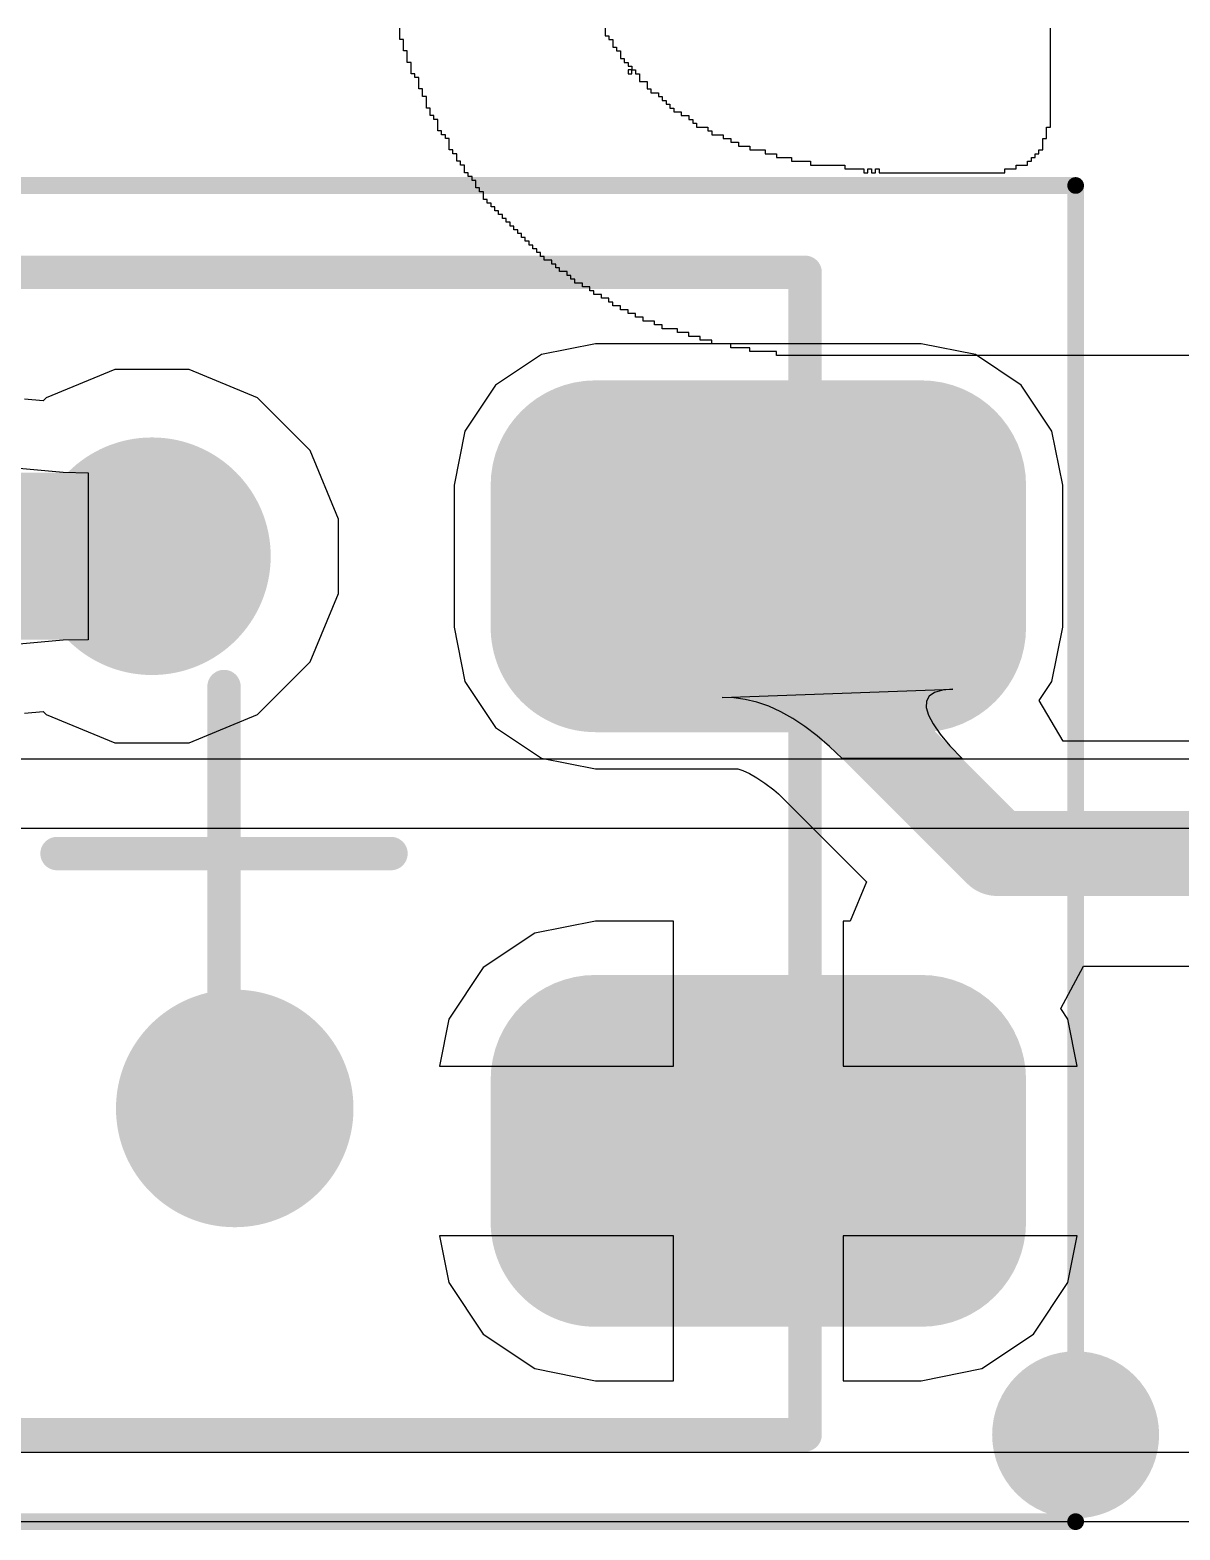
# Model space of a CAD drawing. Header units: millimetres. Extents: x 0 to 168, y 0 to 109.
# Drawn here: x 119.568 to 123.012, y 66.145 to 70.635 of the extents above; entities that cross this region are included whole.
import ezdxf

# ---------------------------------------------------------------- set-up
doc = ezdxf.new("R2010")
doc.units = ezdxf.units.MM
for name, color, linetype in [('BottomLayer', 5, 'Continuous'), ('BottomOverlay', 54, 'Continuous'), ('Mechanical13', 56, 'Continuous'), ('Mechanical15', 56, 'Continuous'), ('MultiLayer', 9, 'Continuous'), ('TopLayer', 1, 'Continuous'), ('TopOverlay', 2, 'Continuous'), ('TopPaste', 8, 'Continuous'), ('TopSolder', 216, 'Continuous'), ('ViaHoleLayer', 16, 'Continuous')]:
    doc.layers.add(name, color=color, linetype=linetype)

# ---------------------------------------------------------------- blocks, each defined once
blk = doc.blocks.new('WS2812B_M____121')
at = {"layer": 'Mechanical13'}
blk.add_hatch(color=56, dxfattribs=at).paths.add_polyline_path([(-1.74, -1.74), (-1.2719, -1.74), (-1.2719, 1.74), (-1.74, 1.74)])
at = {"layer": 'TopLayer'}
h = blk.add_hatch(color=1, dxfattribs=at)
edge = h.paths.add_edge_path()
edge.add_arc((-2.0875, 0.6776), 0.2125, 180, 270)
edge.add_line((-2.0875, 0.4651), (-1.1125, 0.4651))
edge.add_arc((-1.1125, 0.6776), 0.2125, 270, 360)
edge.add_line((-0.9, 0.6776), (-0.9, 1.1026))
edge.add_arc((-1.1125, 1.1026), 0.2125, 0, 90)
edge.add_line((-1.1125, 1.3151), (-2.0875, 1.3151))
edge.add_arc((-2.0875, 1.1026), 0.2125, 90, 180)
edge.add_line((-2.3, 1.1026), (-2.3, 0.6776))
h = blk.add_hatch(color=1, dxfattribs=at)
edge = h.paths.add_edge_path()
edge.add_arc((1.1125, 0.6775), 0.2125, 180, 270)
edge.add_line((1.1125, 0.465), (2.0875, 0.465))
edge.add_arc((2.0875, 0.6775), 0.2125, 270, 360)
edge.add_line((2.3, 0.6775), (2.3, 1.1025))
edge.add_arc((2.0875, 1.1025), 0.2125, 0, 90)
edge.add_line((2.0875, 1.315), (1.1125, 1.315))
edge.add_arc((1.1125, 1.1025), 0.2125, 90, 180)
edge.add_line((0.9, 1.1025), (0.9, 0.6775))
h = blk.add_hatch(color=1, dxfattribs=at)
edge = h.paths.add_edge_path()
edge.add_arc((-2.0875, -1.1025), 0.2125, 180, 270)
edge.add_line((-2.0875, -1.315), (-1.1125, -1.315))
edge.add_arc((-1.1125, -1.1025), 0.2125, 270, 360)
edge.add_line((-0.9, -1.1025), (-0.9, -0.6775))
edge.add_arc((-1.1125, -0.6775), 0.2125, 0, 90)
edge.add_line((-1.1125, -0.465), (-2.0875, -0.465))
edge.add_arc((-2.0875, -0.6775), 0.2125, 90, 180)
edge.add_line((-2.3, -0.6775), (-2.3, -1.1025))
h = blk.add_hatch(color=1, dxfattribs=at)
edge = h.paths.add_edge_path()
edge.add_arc((1.1125, -1.1025), 0.2125, 180, 270)
edge.add_line((1.1125, -1.315), (2.0875, -1.315))
edge.add_arc((2.0875, -1.1025), 0.2125, 270, 360)
edge.add_line((2.3, -1.1025), (2.3, -0.6775))
edge.add_arc((2.0875, -0.6775), 0.2125, 0, 90)
edge.add_line((2.0875, -0.465), (1.1125, -0.465))
edge.add_arc((1.1125, -0.6775), 0.2125, 90, 180)
edge.add_line((0.9, -0.6775), (0.9, -1.1025))
at = {"layer": 'TopPaste'}
h = blk.add_hatch(color=8, dxfattribs=at)
edge = h.paths.add_edge_path()
edge.add_arc((-2.0875, 0.6776), 0.2125, 180, 270)
edge.add_line((-2.0875, 0.4651), (-1.1125, 0.4651))
edge.add_arc((-1.1125, 0.6776), 0.2125, 270, 360)
edge.add_line((-0.9, 0.6776), (-0.9, 1.1026))
edge.add_arc((-1.1125, 1.1026), 0.2125, 0, 90)
edge.add_line((-1.1125, 1.3151), (-2.0875, 1.3151))
edge.add_arc((-2.0875, 1.1026), 0.2125, 90, 180)
edge.add_line((-2.3, 1.1026), (-2.3, 0.6776))
h = blk.add_hatch(color=8, dxfattribs=at)
edge = h.paths.add_edge_path()
edge.add_arc((1.1125, 0.6775), 0.2125, 180, 270)
edge.add_line((1.1125, 0.465), (2.0875, 0.465))
edge.add_arc((2.0875, 0.6775), 0.2125, 270, 360)
edge.add_line((2.3, 0.6775), (2.3, 1.1025))
edge.add_arc((2.0875, 1.1025), 0.2125, 0, 90)
edge.add_line((2.0875, 1.315), (1.1125, 1.315))
edge.add_arc((1.1125, 1.1025), 0.2125, 90, 180)
edge.add_line((0.9, 1.1025), (0.9, 0.6775))
h = blk.add_hatch(color=8, dxfattribs=at)
edge = h.paths.add_edge_path()
edge.add_arc((-2.0875, -1.1025), 0.2125, 180, 270)
edge.add_line((-2.0875, -1.315), (-1.1125, -1.315))
edge.add_arc((-1.1125, -1.1025), 0.2125, 270, 360)
edge.add_line((-0.9, -1.1025), (-0.9, -0.6775))
edge.add_arc((-1.1125, -0.6775), 0.2125, 0, 90)
edge.add_line((-1.1125, -0.465), (-2.0875, -0.465))
edge.add_arc((-2.0875, -0.6775), 0.2125, 90, 180)
edge.add_line((-2.3, -0.6775), (-2.3, -1.1025))
h = blk.add_hatch(color=8, dxfattribs=at)
edge = h.paths.add_edge_path()
edge.add_arc((1.1125, -1.1025), 0.2125, 180, 270)
edge.add_line((1.1125, -1.315), (2.0875, -1.315))
edge.add_arc((2.0875, -1.1025), 0.2125, 270, 360)
edge.add_line((2.3, -1.1025), (2.3, -0.6775))
edge.add_arc((2.0875, -0.6775), 0.2125, 0, 90)
edge.add_line((2.0875, -0.465), (1.1125, -0.465))
edge.add_arc((1.1125, -0.6775), 0.2125, 90, 180)
edge.add_line((0.9, -0.6775), (0.9, -1.1025))
at = {"layer": 'TopSolder'}
h = blk.add_hatch(color=216, dxfattribs=at)
edge = h.paths.add_edge_path()
edge.add_arc((-2.0875, 0.6776), 0.3141, 180, 270)
edge.add_line((-2.0875, 0.3635), (-1.1125, 0.3635))
edge.add_arc((-1.1125, 0.6776), 0.3141, 270, 360)
edge.add_line((-0.7984, 0.6776), (-0.7984, 1.1026))
edge.add_arc((-1.1125, 1.1026), 0.3141, 0, 90)
edge.add_line((-1.1125, 1.4167), (-2.0875, 1.4167))
edge.add_arc((-2.0875, 1.1026), 0.3141, 90, 180)
edge.add_line((-2.4016, 1.1026), (-2.4016, 0.6776))
h = blk.add_hatch(color=216, dxfattribs=at)
edge = h.paths.add_edge_path()
edge.add_arc((1.1125, 0.6775), 0.3141, 180, 270)
edge.add_line((1.1125, 0.3634), (2.0875, 0.3634))
edge.add_arc((2.0875, 0.6775), 0.3141, 270, 360)
edge.add_line((2.4016, 0.6775), (2.4016, 1.1025))
edge.add_arc((2.0875, 1.1025), 0.3141, 0, 90)
edge.add_line((2.0875, 1.4166), (1.1125, 1.4166))
edge.add_arc((1.1125, 1.1025), 0.3141, 90, 180)
edge.add_line((0.7984, 1.1025), (0.7984, 0.6775))
h = blk.add_hatch(color=216, dxfattribs=at)
edge = h.paths.add_edge_path()
edge.add_arc((-2.0875, -1.1025), 0.3141, 180, 270)
edge.add_line((-2.0875, -1.4166), (-1.1125, -1.4166))
edge.add_arc((-1.1125, -1.1025), 0.3141, 270, 360)
edge.add_line((-0.7984, -1.1025), (-0.7984, -0.6775))
edge.add_arc((-1.1125, -0.6775), 0.3141, 0, 90)
edge.add_line((-1.1125, -0.3634), (-2.0875, -0.3634))
edge.add_arc((-2.0875, -0.6775), 0.3141, 90, 180)
edge.add_line((-2.4016, -0.6775), (-2.4016, -1.1025))
h = blk.add_hatch(color=216, dxfattribs=at)
edge = h.paths.add_edge_path()
edge.add_arc((1.1125, -1.1025), 0.3141, 180, 270)
edge.add_line((1.1125, -1.4166), (2.0875, -1.4166))
edge.add_arc((2.0875, -1.1025), 0.3141, 270, 360)
edge.add_line((2.4016, -1.1025), (2.4016, -0.6775))
edge.add_arc((2.0875, -0.6775), 0.3141, 0, 90)
edge.add_line((2.0875, -0.3634), (1.1125, -0.3634))
edge.add_arc((1.1125, -0.6775), 0.3141, 90, 180)
edge.add_line((0.7984, -0.6775), (0.7984, -1.1025))
at = {"layer": 'Mechanical13', "const_width": 0.1}
for points in [[(-1.74, -1.74), (-1.74, 1.74)], [(-1.74, 1.74), (1.74, 1.74)], [(1.74, -1.74), (1.74, 1.74)], [(-1.74, -1.74), (1.74, -1.74)]]:
    blk.add_lwpolyline(points, dxfattribs=at)
at = {"layer": 'Mechanical13', "const_width": 0.05}
for points in [[(-1.765, 1.74, 1), (-1.715, 1.74, 1)], [(-1.765, 1.74, 1), (-1.715, 1.74, 1)], [(1.715, 1.74, 1), (1.765, 1.74, 1)], [(1.715, 1.74, 1), (1.765, 1.74, 1)], [(-1.765, -1.74, 1), (-1.715, -1.74, 1)], [(-1.765, -1.74, 1), (-1.715, -1.74, 1)], [(1.715, -1.74, 1), (1.765, -1.74, 1)], [(1.715, -1.74, 1), (1.765, -1.74, 1)]]:
    blk.add_lwpolyline(points, format="xyb", close=True, dxfattribs=at)
at = {"layer": 'Mechanical15'}
for points, const_width in [([(-2.55, -2), (-2.55, 2)], 0.05), ([(-2.55, 2), (2.55, 2)], 0.05), ([(2.55, -2), (2.55, 2)], 0.05), ([(0, -0.5), (0, 0.5)], 0.1), ([(-0.5, 0), (0.5, 0)], 0.1), ([(-2.55, -2), (2.55, -2)], 0.05)]:
    blk.add_lwpolyline(points, dxfattribs=dict(at, const_width=const_width))
for points, const_width in [([(-2.5625, 2, 1), (-2.5375, 2, 1)], 0.025), ([(-2.5625, 2, 1), (-2.5375, 2, 1)], 0.025), ([(2.5375, 2, 1), (2.5625, 2, 1)], 0.025), ([(2.5375, 2, 1), (2.5625, 2, 1)], 0.025), ([(-0.025, 0.5, 1), (0.025, 0.5, 1)], 0.05), ([(-0.525, 0, 1), (-0.475, 0, 1)], 0.05), ([(0.475, 0, 1), (0.525, 0, 1)], 0.05), ([(-0.025, -0.5, 1), (0.025, -0.5, 1)], 0.05), ([(-2.5625, -2, 1), (-2.5375, -2, 1)], 0.025), ([(-2.5625, -2, 1), (-2.5375, -2, 1)], 0.025), ([(2.5375, -2, 1), (2.5625, -2, 1)], 0.025), ([(2.5375, -2, 1), (2.5625, -2, 1)], 0.025)]:
    blk.add_lwpolyline(points, format="xyb", close=True, dxfattribs=dict(at, const_width=const_width))
at = {"layer": 'TopOverlay'}
for points, const_width in [([(2.675, -1.74, 1), (2.425, -1.74, 1)], 0.25), ([(2.3625, -1.74, 1), (2.4875, -1.74, 1)], 0.125), ([(2.6125, -1.74, 1), (2.7375, -1.74, 1)], 0.125)]:
    blk.add_lwpolyline(points, format="xyb", close=True, dxfattribs=dict(at, const_width=const_width))

msp = doc.modelspace()

# ---------------------------------------------------------------- hatches: boundary and pattern name
at = {"layer": 'BottomLayer'}
h = msp.add_hatch(color=5, dxfattribs=at)
edge = h.paths.add_edge_path()
edge.add_arc((119.9332, 69.0601), 0.3556, 0, 360)
h = msp.add_hatch(color=5, dxfattribs=at)
edge = h.paths.add_edge_path()
edge.add_arc((120.1811, 67.407), 0.3556, 0, 360)
at = {"layer": 'TopLayer'}
h = msp.add_hatch(color=1, dxfattribs=at)
edge = h.paths.add_edge_path()
edge.add_arc((119.9332, 69.0601), 0.3556, 0, 360)
h = msp.add_hatch(color=1, dxfattribs=at)
edge = h.paths.add_edge_path()
edge.add_arc((120.1811, 67.407), 0.3556, 0, 360)
at = {"layer": 'ViaHoleLayer'}
h = msp.add_hatch(color=16, dxfattribs=at)
edge = h.paths.add_edge_path()
edge.add_arc((119.9332, 69.0601), 0.2, 0, 360)
h = msp.add_hatch(color=16, dxfattribs=at)
edge = h.paths.add_edge_path()
edge.add_arc((120.1811, 67.407), 0.2, 0, 360)

# ---------------------------------------------------------------- linework, layer by layer
at = {"layer": 'BottomLayer'}
for p, q in [((135.9942, 68.453), (112.141, 68.453)), ((112.141, 68.2458), (135.9942, 68.2458)), ((144.8846, 66.3772), (114.8846, 66.3772))]:
    msp.add_line(p, q, dxfattribs=at)
at = {"layer": 'BottomOverlay'}
for p, q in [((120.6751, 70.6298), (120.6751, 70.6412)), ((121.2904, 70.6412), (121.2904, 70.6298)), ((122.6234, 70.6298), (122.6234, 70.6412)), ((120.6751, 70.6184), (120.6751, 70.6298)), ((120.6751, 70.607), (120.6751, 70.6184)), ((120.6865, 70.607), (120.6751, 70.607)), ((120.6865, 70.5956), (120.6865, 70.607)), ((120.6865, 70.5842), (120.6865, 70.5956)), ((121.2904, 70.6298), (121.2904, 70.6184)), ((121.2904, 70.6184), (121.3017, 70.6184)), ((121.3017, 70.6184), (121.3017, 70.607)), ((121.3017, 70.607), (121.3131, 70.607)), ((121.3131, 70.607), (121.3131, 70.5956)), ((121.3131, 70.5956), (121.3131, 70.5842)), ((122.6234, 70.6184), (122.6234, 70.6298)), ((122.6234, 70.607), (122.6234, 70.6184)), ((122.6234, 70.5956), (122.6234, 70.607)), ((122.6234, 70.5842), (122.6234, 70.5956)), ((120.6865, 70.5728), (120.6865, 70.5842)), ((120.6979, 70.5728), (120.6865, 70.5728)), ((120.6979, 70.5614), (120.6979, 70.5728)), ((120.6979, 70.55), (120.6979, 70.5614)), ((120.6979, 70.5386), (120.6979, 70.55)), ((121.3131, 70.5842), (121.3245, 70.5842)), ((121.3245, 70.5842), (121.3245, 70.5728)), ((121.3245, 70.5728), (121.3359, 70.5728)), ((121.3359, 70.5728), (121.3359, 70.5614)), ((121.3359, 70.5614), (121.3359, 70.55)), ((121.3359, 70.55), (121.3473, 70.55)), ((121.3473, 70.55), (121.3473, 70.5386)), ((122.6234, 70.5728), (122.6234, 70.5842)), ((122.6234, 70.5614), (122.6234, 70.5728)), ((122.6234, 70.55), (122.6234, 70.5614)), ((122.6234, 70.5386), (122.6234, 70.55)), ((120.7093, 70.5386), (120.6979, 70.5386)), ((120.7093, 70.5272), (120.7093, 70.5386)), ((120.7093, 70.5158), (120.7093, 70.5272)), ((120.7093, 70.5044), (120.7093, 70.5158)), ((120.7207, 70.5044), (120.7093, 70.5044)), ((120.7207, 70.493), (120.7207, 70.5044)), ((121.3473, 70.5386), (121.3587, 70.5386)), ((121.3587, 70.5386), (121.3587, 70.5272)), ((121.3587, 70.5272), (121.3701, 70.5272)), ((121.3701, 70.5158), (121.3587, 70.5158)), ((121.3587, 70.5158), (121.3587, 70.5044)), ((121.3587, 70.5044), (121.3701, 70.5044)), ((121.3701, 70.5272), (121.3701, 70.5158)), ((121.3701, 70.5158), (121.3815, 70.5158)), ((121.3701, 70.5044), (121.3701, 70.5158)), ((121.3815, 70.5158), (121.3815, 70.5044)), ((121.3815, 70.5044), (121.3929, 70.5044)), ((121.3929, 70.5044), (121.3929, 70.493)), ((122.6234, 70.5272), (122.6234, 70.5386)), ((122.6234, 70.5158), (122.6234, 70.5272)), ((122.6234, 70.5044), (122.6234, 70.5158)), ((122.6234, 70.493), (122.6234, 70.5044)), ((120.7321, 70.493), (120.7207, 70.493)), ((120.7321, 70.4817), (120.7321, 70.493)), ((120.7321, 70.4703), (120.7321, 70.4817)), ((120.7321, 70.4589), (120.7321, 70.4703)), ((120.7435, 70.4589), (120.7321, 70.4589)), ((120.7435, 70.4475), (120.7435, 70.4589)), ((121.3929, 70.493), (121.3929, 70.4817)), ((121.3929, 70.4817), (121.4157, 70.4817)), ((121.4157, 70.4817), (121.4157, 70.4703)), ((121.4157, 70.4703), (121.4157, 70.4589)), ((121.4157, 70.4589), (121.4271, 70.4589)), ((121.4271, 70.4589), (121.4271, 70.4475)), ((122.6234, 70.4817), (122.6234, 70.493)), ((122.6234, 70.4703), (122.6234, 70.4817)), ((122.6234, 70.4589), (122.6234, 70.4703)), ((122.6234, 70.4475), (122.6234, 70.4589)), ((120.7435, 70.4361), (120.7435, 70.4475)), ((120.7549, 70.4361), (120.7435, 70.4361)), ((120.7549, 70.4247), (120.7549, 70.4361)), ((120.7549, 70.4133), (120.7549, 70.4247)), ((120.7549, 70.4019), (120.7549, 70.4133)), ((121.4271, 70.4475), (121.4499, 70.4475)), ((121.4499, 70.4475), (121.4499, 70.4361)), ((121.4499, 70.4361), (121.4613, 70.4361)), ((121.4613, 70.4361), (121.4613, 70.4247)), ((121.4613, 70.4247), (121.4726, 70.4247)), ((121.4726, 70.4247), (121.4726, 70.4133)), ((121.4726, 70.4133), (121.484, 70.4133)), ((121.484, 70.4133), (121.484, 70.4019)), ((122.6234, 70.4361), (122.6234, 70.4475)), ((122.6234, 70.4247), (122.6234, 70.4361)), ((122.6234, 70.4133), (122.6234, 70.4247)), ((122.6234, 70.4019), (122.6234, 70.4133)), ((120.7663, 70.4019), (120.7549, 70.4019)), ((120.7663, 70.3905), (120.7663, 70.4019)), ((120.7663, 70.3791), (120.7663, 70.3905)), ((120.7777, 70.3791), (120.7663, 70.3791)), ((120.7777, 70.3677), (120.7777, 70.3791)), ((120.789, 70.3677), (120.7777, 70.3677)), ((120.789, 70.3563), (120.789, 70.3677)), ((121.484, 70.4019), (121.4954, 70.4019)), ((121.4954, 70.4019), (121.4954, 70.3905)), ((121.4954, 70.3905), (121.5182, 70.3905)), ((121.5182, 70.3905), (121.5182, 70.3791)), ((121.5182, 70.3791), (121.541, 70.3791)), ((121.541, 70.3791), (121.541, 70.3677)), ((121.541, 70.3677), (121.5524, 70.3677)), ((121.5524, 70.3677), (121.5524, 70.3563)), ((122.6234, 70.3905), (122.6234, 70.4019)), ((122.6234, 70.3791), (122.6234, 70.3905)), ((122.6234, 70.3677), (122.6234, 70.3791)), ((122.6234, 70.3563), (122.6234, 70.3677)), ((120.789, 70.3449), (120.789, 70.3563)), ((120.789, 70.3335), (120.789, 70.3449)), ((120.8004, 70.3335), (120.789, 70.3335)), ((120.8004, 70.3221), (120.8004, 70.3335)), ((120.8118, 70.3221), (120.8004, 70.3221)), ((120.8118, 70.3108), (120.8118, 70.3221)), ((121.5524, 70.3563), (121.5638, 70.3563)), ((121.5638, 70.3563), (121.5638, 70.3449)), ((121.5638, 70.3449), (121.598, 70.3449)), ((121.598, 70.3449), (121.598, 70.3335)), ((121.598, 70.3335), (121.6094, 70.3335)), ((121.6094, 70.3335), (121.6094, 70.3221)), ((121.6094, 70.3221), (121.6435, 70.3221)), ((121.6435, 70.3221), (121.6435, 70.3108)), ((122.612, 70.3335), (122.612, 70.3449)), ((122.612, 70.3449), (122.6234, 70.3449)), ((122.612, 70.3221), (122.612, 70.3335)), ((122.612, 70.3108), (122.612, 70.3221)), ((122.6234, 70.3449), (122.6234, 70.3563)), ((120.8232, 70.3108), (120.8118, 70.3108)), ((120.8232, 70.2994), (120.8232, 70.3108)), ((120.8232, 70.288), (120.8232, 70.2994)), ((120.8232, 70.2766), (120.8232, 70.288)), ((120.8346, 70.2766), (120.8232, 70.2766)), ((120.8346, 70.2652), (120.8346, 70.2766)), ((121.6435, 70.3108), (121.6663, 70.3108)), ((121.6663, 70.3108), (121.6663, 70.2994)), ((121.6663, 70.2994), (121.6891, 70.2994)), ((121.6891, 70.2994), (121.6891, 70.288)), ((121.6891, 70.288), (121.7233, 70.288)), ((121.7233, 70.288), (121.7233, 70.2766)), ((121.7233, 70.2766), (121.7689, 70.2766)), ((121.7689, 70.2766), (121.7689, 70.2652)), ((122.5892, 70.2652), (122.5892, 70.2766)), ((122.5892, 70.2766), (122.6006, 70.2766)), ((122.6006, 70.2994), (122.6006, 70.3108)), ((122.6006, 70.3108), (122.612, 70.3108)), ((122.6006, 70.288), (122.6006, 70.2994)), ((122.6006, 70.2766), (122.6006, 70.288)), ((120.846, 70.2652), (120.8346, 70.2652)), ((120.846, 70.2538), (120.846, 70.2652)), ((120.846, 70.2424), (120.846, 70.2538)), ((120.8574, 70.2424), (120.846, 70.2424)), ((120.8574, 70.231), (120.8574, 70.2424)), ((121.7689, 70.2652), (121.803, 70.2652)), ((121.803, 70.2652), (121.803, 70.2538)), ((121.803, 70.2538), (121.8486, 70.2538)), ((121.8486, 70.2538), (121.8486, 70.2424)), ((121.8486, 70.2424), (121.9056, 70.2424)), ((121.9056, 70.2424), (121.9056, 70.231)), ((122.555, 70.231), (122.555, 70.2424)), ((122.555, 70.2424), (122.5664, 70.2424)), ((122.5664, 70.2424), (122.5664, 70.2538)), ((122.5664, 70.2538), (122.5778, 70.2538)), ((122.5778, 70.2538), (122.5778, 70.2652)), ((122.5778, 70.2652), (122.5892, 70.2652)), ((120.8688, 70.231), (120.8574, 70.231)), ((120.8688, 70.2196), (120.8688, 70.231)), ((120.8688, 70.2082), (120.8688, 70.2196)), ((120.8802, 70.2082), (120.8688, 70.2082)), ((120.8802, 70.1968), (120.8802, 70.2082)), ((120.8916, 70.1968), (120.8802, 70.1968)), ((120.8916, 70.1854), (120.8916, 70.1968)), ((121.9056, 70.231), (122.0081, 70.231)), ((122.0081, 70.231), (122.0081, 70.2196)), ((122.0081, 70.2196), (122.0651, 70.2196)), ((122.0651, 70.2196), (122.0651, 70.2082)), ((122.0651, 70.2082), (122.0765, 70.2082)), ((122.0765, 70.2082), (122.0765, 70.2196)), ((122.0765, 70.2196), (122.0879, 70.2196)), ((122.0879, 70.2196), (122.0879, 70.2082)), ((122.0879, 70.2082), (122.0993, 70.2082)), ((122.0993, 70.2082), (122.0993, 70.2196)), ((122.0993, 70.2196), (122.1107, 70.2196)), ((122.1107, 70.2196), (122.1107, 70.2082)), ((122.1107, 70.2082), (122.4866, 70.2082)), ((122.4866, 70.2082), (122.4866, 70.2196)), ((122.4866, 70.2196), (122.5208, 70.2196)), ((122.5208, 70.2196), (122.5208, 70.231)), ((122.5208, 70.231), (122.555, 70.231)), ((120.903, 70.1854), (120.8916, 70.1854)), ((120.903, 70.174), (120.903, 70.1854)), ((120.903, 70.1626), (120.903, 70.174)), ((120.9144, 70.1626), (120.903, 70.1626)), ((120.9144, 70.1512), (120.9144, 70.1626)), ((120.9258, 70.1512), (120.9144, 70.1512)), ((120.9258, 70.1399), (120.9258, 70.1512)), ((120.9258, 70.1285), (120.9258, 70.1399)), ((120.9372, 70.1285), (120.9258, 70.1285)), ((120.9372, 70.1171), (120.9372, 70.1285)), ((120.9486, 70.1171), (120.9372, 70.1171)), ((120.9486, 70.1057), (120.9486, 70.1171)), ((120.9599, 70.1057), (120.9486, 70.1057)), ((120.9599, 70.0943), (120.9599, 70.1057)), ((120.9713, 70.0943), (120.9599, 70.0943)), ((120.9713, 70.0829), (120.9713, 70.0943)), ((120.9827, 70.0829), (120.9713, 70.0829)), ((120.9827, 70.0715), (120.9827, 70.0829)), ((120.9941, 70.0715), (120.9827, 70.0715)), ((120.9941, 70.0601), (120.9941, 70.0715)), ((121.0055, 70.0601), (120.9941, 70.0601)), ((121.0055, 70.0487), (121.0055, 70.0601)), ((121.0169, 70.0487), (121.0055, 70.0487)), ((121.0169, 70.0373), (121.0169, 70.0487)), ((121.0283, 70.0373), (121.0169, 70.0373)), ((121.0283, 70.0259), (121.0283, 70.0373)), ((121.0397, 70.0259), (121.0283, 70.0259)), ((121.0397, 70.0145), (121.0397, 70.0259)), ((121.0511, 70.0145), (121.0397, 70.0145)), ((121.0511, 70.0031), (121.0511, 70.0145)), ((121.0625, 70.0031), (121.0511, 70.0031)), ((121.0625, 69.9917), (121.0625, 70.0031)), ((121.0739, 69.9917), (121.0625, 69.9917)), ((121.0739, 69.9803), (121.0739, 69.9917)), ((121.0853, 69.9803), (121.0739, 69.9803)), ((121.0853, 69.969), (121.0853, 69.9803)), ((121.0967, 69.969), (121.0853, 69.969)), ((121.0967, 69.9576), (121.0967, 69.969)), ((121.1081, 69.9576), (121.0967, 69.9576)), ((121.1081, 69.9462), (121.1081, 69.9576)), ((121.1308, 69.9462), (121.1081, 69.9462)), ((121.1308, 69.9348), (121.1308, 69.9462)), ((121.1422, 69.9348), (121.1308, 69.9348)), ((121.1422, 69.9234), (121.1422, 69.9348)), ((121.1536, 69.9234), (121.1422, 69.9234)), ((121.1536, 69.912), (121.1536, 69.9234)), ((121.1764, 69.912), (121.1536, 69.912)), ((121.1764, 69.9006), (121.1764, 69.912)), ((121.1878, 69.9006), (121.1764, 69.9006)), ((121.1878, 69.8892), (121.1878, 69.9006)), ((121.1992, 69.8892), (121.1878, 69.8892)), ((121.1992, 69.8778), (121.1992, 69.8892)), ((121.222, 69.8778), (121.1992, 69.8778)), ((121.222, 69.8664), (121.222, 69.8778)), ((121.2448, 69.8664), (121.222, 69.8664)), ((121.2448, 69.855), (121.2448, 69.8664)), ((121.2562, 69.855), (121.2448, 69.855)), ((121.2562, 69.8436), (121.2562, 69.855)), ((121.279, 69.8436), (121.2562, 69.8436)), ((121.279, 69.8322), (121.279, 69.8436)), ((121.3017, 69.8322), (121.279, 69.8322)), ((121.3017, 69.8208), (121.3017, 69.8322)), ((121.3131, 69.8208), (121.3017, 69.8208)), ((121.3131, 69.8095), (121.3131, 69.8208)), ((121.3359, 69.8095), (121.3131, 69.8095)), ((121.3359, 69.7981), (121.3359, 69.8095)), ((121.3587, 69.7981), (121.3359, 69.7981)), ((121.3587, 69.7867), (121.3587, 69.7981)), ((121.3815, 69.7867), (121.3587, 69.7867)), ((121.3815, 69.7753), (121.3815, 69.7867)), ((121.4043, 69.7753), (121.3815, 69.7753)), ((121.4043, 69.7639), (121.4043, 69.7753)), ((121.4385, 69.7639), (121.4043, 69.7639)), ((121.4385, 69.7525), (121.4385, 69.7639)), ((121.4613, 69.7525), (121.4385, 69.7525)), ((121.4613, 69.7411), (121.4613, 69.7525)), ((121.5068, 69.7411), (121.4613, 69.7411)), ((121.5068, 69.7297), (121.5068, 69.7411)), ((121.541, 69.7297), (121.5068, 69.7297)), ((121.541, 69.7183), (121.541, 69.7297)), ((121.5752, 69.7183), (121.541, 69.7183)), ((121.5752, 69.7069), (121.5752, 69.7183)), ((121.6094, 69.7069), (121.5752, 69.7069)), ((121.6094, 69.6955), (121.6094, 69.7069)), ((121.6663, 69.6955), (121.6094, 69.6955)), ((121.6663, 69.6841), (121.6663, 69.6955)), ((121.7233, 69.6841), (121.6663, 69.6841)), ((121.7233, 69.6727), (121.7233, 69.6841)), ((121.803, 69.6727), (121.7233, 69.6727)), ((121.803, 69.6613), (121.803, 69.6727)), ((123.0905, 69.6613), (121.803, 69.6613))]:
    msp.add_line(p, q, dxfattribs=at)
at = {"layer": 'MultiLayer'}
msp.add_line((114.8846, 66.17), (144.8847, 66.17), dxfattribs=at)
at = {"layer": 'TopLayer'}
for p, q in [((121.2615, 69.6963), (121.0993, 69.6641)), ((122.2365, 69.6963), (121.2615, 69.6963)), ((122.3987, 69.6641), (122.2365, 69.6963)), ((121.0993, 69.6641), (120.9618, 69.5722)), ((122.5362, 69.5722), (122.3987, 69.6641)), ((119.822, 69.6189), (119.6167, 69.5338)), ((120.0443, 69.6189), (119.822, 69.6189)), ((120.2497, 69.5338), (120.0443, 69.6189)), ((120.9618, 69.5722), (120.87, 69.4347)), ((122.6281, 69.4347), (122.5362, 69.5722)), ((119.6078, 69.525), (119.5511, 69.5301)), ((119.6167, 69.5338), (119.6078, 69.525)), ((120.4069, 69.3766), (120.2497, 69.5338)), ((120.87, 69.4347), (120.8377, 69.2725)), ((122.6604, 69.2725), (122.6281, 69.4347)), ((120.492, 69.1712), (120.4069, 69.3766)), ((119.5247, 69.3244), (119.6671, 69.3117)), ((119.6671, 69.3117), (119.7426, 69.3101)), ((119.7426, 69.3101), (119.7426, 68.8101)), ((120.8377, 69.2725), (120.8377, 68.8475)), ((122.6604, 68.8475), (122.6604, 69.2725)), ((120.492, 68.9489), (120.492, 69.1712)), ((120.4069, 68.7435), (120.492, 68.9489)), ((120.8377, 68.8475), (120.87, 68.6853)), ((122.6281, 68.6853), (122.6604, 68.8475)), ((119.667, 68.8085), (119.5246, 68.7957)), ((119.7426, 68.8101), (119.667, 68.8085)), ((120.2497, 68.5863), (120.4069, 68.7435)), ((120.87, 68.6853), (120.9618, 68.5478)), ((121.6409, 68.637), (122.3314, 68.6626)), ((122.3004, 68.6594), (122.2769, 68.6522)), ((122.3314, 68.6626), (122.3004, 68.6594)), ((122.5898, 68.628), (122.6281, 68.6853)), ((121.6751, 68.6363), (121.6409, 68.637)), ((121.7097, 68.6317), (121.6751, 68.6363)), ((121.7447, 68.6232), (121.7097, 68.6317)), ((121.7801, 68.6108), (121.7447, 68.6232)), ((122.2524, 68.6262), (122.2514, 68.6073)), ((122.2609, 68.6412), (122.2524, 68.6262)), ((122.2769, 68.6522), (122.2609, 68.6412)), ((122.6615, 68.5067), (122.5898, 68.628)), ((119.5511, 68.59), (119.6078, 68.5951)), ((119.6078, 68.5951), (119.6167, 68.5863)), ((119.6167, 68.5863), (119.822, 68.5013)), ((120.0443, 68.5013), (120.2497, 68.5863)), ((121.8158, 68.5945), (121.7801, 68.6108)), ((121.8519, 68.5743), (121.8158, 68.5945)), ((121.8884, 68.5501), (121.8519, 68.5743)), ((122.2514, 68.6073), (122.258, 68.5845)), ((122.258, 68.5845), (122.272, 68.5579)), ((120.9618, 68.5478), (121.0993, 68.4559)), ((121.9253, 68.5221), (121.8884, 68.5501)), ((122.272, 68.5579), (122.2936, 68.5272)), ((122.2936, 68.5272), (122.3227, 68.4927)), ((119.822, 68.5013), (120.0443, 68.5013)), ((121.9625, 68.4902), (121.9253, 68.5221)), ((122.0001, 68.4543), (121.9625, 68.4902)), ((122.3227, 68.4927), (122.3593, 68.4543)), ((123.1366, 68.5067), (122.6615, 68.5067)), ((121.0993, 68.4559), (121.2615, 68.4236)), ((122.3593, 68.4543), (122.0001, 68.4543)), ((121.2615, 68.4236), (121.6877, 68.4236)), ((121.6877, 68.4236), (121.7026, 68.4184)), ((121.7026, 68.4184), (121.722, 68.4095)), ((121.722, 68.4095), (121.744, 68.3972)), ((121.744, 68.3972), (121.7684, 68.3811)), ((121.7684, 68.3811), (121.795, 68.3609)), ((121.795, 68.3609), (121.8093, 68.3486)), ((121.8093, 68.3486), (122.0724, 68.0855)), ((122.0724, 68.0855), (122.0238, 67.9681)), ((121.2615, 67.9681), (121.0795, 67.9319)), ((121.495, 67.9681), (121.2615, 67.9681)), ((121.495, 67.534), (121.495, 67.9681)), ((122.0238, 67.9681), (122.003, 67.9681)), ((122.003, 67.9681), (122.003, 67.534)), ((121.0795, 67.9319), (120.9252, 67.8288)), ((120.9252, 67.8288), (120.8221, 67.6745)), ((122.6547, 67.7063), (122.7226, 67.8333)), ((122.7226, 67.8333), (123.1366, 67.8333)), ((120.8221, 67.6745), (120.7942, 67.534)), ((122.676, 67.6745), (122.6547, 67.7063)), ((122.7039, 67.534), (122.676, 67.6745)), ((120.7942, 67.534), (121.495, 67.534)), ((122.003, 67.534), (122.7039, 67.534)), ((121.495, 67.026), (120.7942, 67.026)), ((120.7942, 67.026), (120.8221, 66.8855)), ((121.495, 66.5918), (121.495, 67.026)), ((122.7039, 67.026), (122.003, 67.026)), ((122.003, 67.026), (122.003, 66.5918)), ((122.676, 66.8855), (122.7039, 67.026)), ((120.8221, 66.8855), (120.9252, 66.7312)), ((122.5729, 66.7312), (122.676, 66.8855)), ((120.9252, 66.7312), (121.0795, 66.628)), ((122.4186, 66.628), (122.5729, 66.7312)), ((121.0795, 66.628), (121.2615, 66.5918)), ((122.2365, 66.5918), (122.4186, 66.628)), ((121.2615, 66.5918), (121.495, 66.5918)), ((122.003, 66.5918), (122.2365, 66.5918)), ((144.8846, 66.3772), (114.8846, 66.3772))]:
    msp.add_line(p, q, dxfattribs=at)
for points, const_width in [([(118.549, 69.0601), (119.9332, 69.0601)], 0.5), ([(121.574, 69.06), (122.464, 68.17)], 0.254), ([(122.464, 68.17), (123.334, 68.17)], 0.254)]:
    msp.add_lwpolyline(points, dxfattribs=dict(at, const_width=const_width))
for points, const_width in [([(119.8082, 69.0601, 1), (120.0582, 69.0601, 1)], 0.25), ([(121.5105, 69.06, 1), (121.6375, 69.06, 1)], 0.127), ([(122.4005, 68.17, 1), (122.5275, 68.17, 1)], 0.127), ([(122.4005, 68.17, 1), (122.5275, 68.17, 1)], 0.127)]:
    msp.add_lwpolyline(points, format="xyb", close=True, dxfattribs=dict(at, const_width=const_width))

# ---------------------------------------------------------------- block references
at = {"rotation": 360}
msp.add_blockref('WS2812B_M____121', (120.149, 68.17), dxfattribs=at)

doc.saveas('drawing.dxf')
